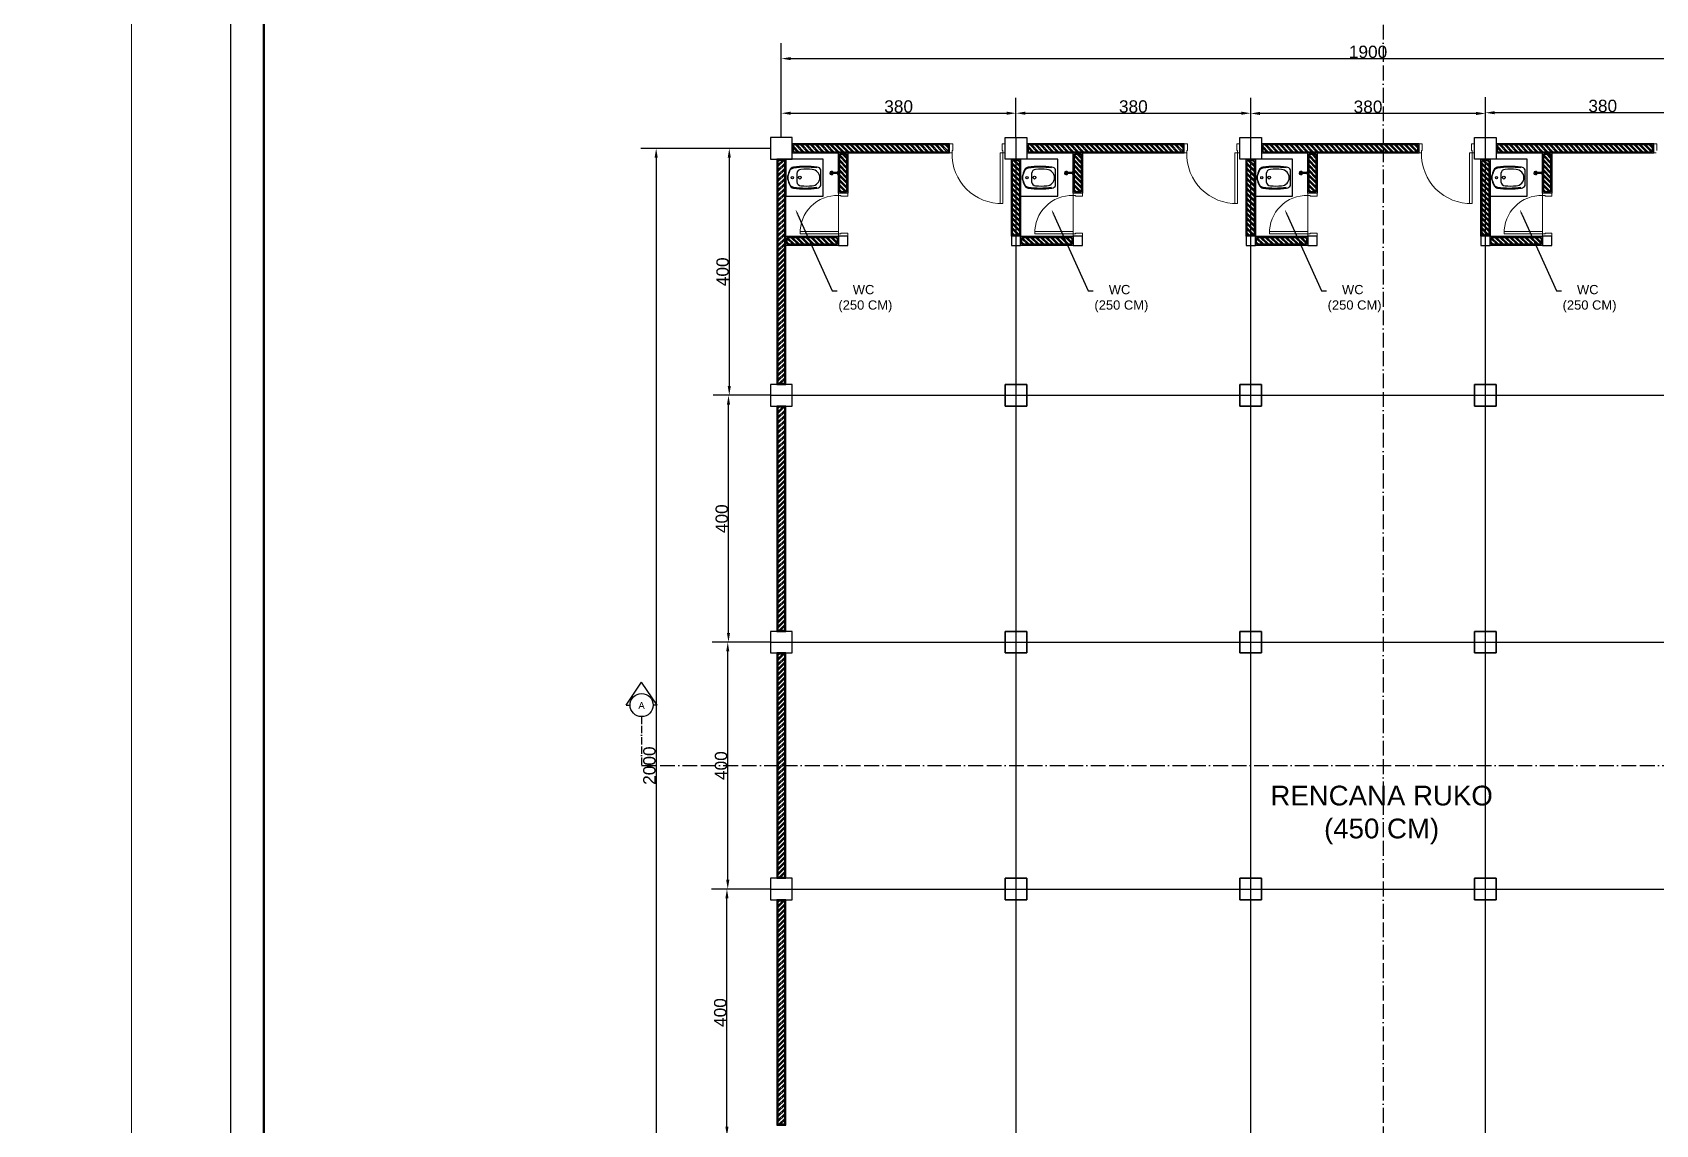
# Model space of a CAD drawing. Header units: centimetres. Extents: x -377343 to 693706, y 194584 to 813780.
# Drawn here: x 150660 to 153288, y 498656 to 500426 of the extents above; entities that cross this region are included whole.
import ezdxf
from ezdxf import colors
from ezdxf.entities.mleader import LeaderData, LeaderLine
from ezdxf.math import Vec2, Vec3

# ---------------------------------------------------------------- set-up
doc = ezdxf.new("R2010")
doc.units = ezdxf.units.CM
doc.header["$PDMODE"] = 3
doc.linetypes.add('ACAD_ISO11W100', pattern=[33, 12, -3, 12, -3, 0, -3])
doc.layers.add('DINDING', color=231, linetype='Continuous', plot=False)
for name, color, linetype, lineweight in [('DMENSI', 7, 'Continuous', 20), ('Kertas', 252, 'Continuous', 20), ('KUZEN', 130, 'Continuous', 9), ('Legenda', 252, 'Continuous', 20)]:
    doc.layers.add(name, color=color, linetype=linetype, lineweight=lineweight)
for name, color, linetype in [('KOLOM', 11, 'Continuous'), ('Layer1', 7, 'Continuous'), ('pintu', 235, 'Continuous'), ('PIPA', 11, 'Continuous')]:
    doc.layers.add(name, color=color, linetype=linetype)
doc.styles.get("Standard").update_dxf_attribs({"font": 'arial.ttf'})
doc.dimstyles.new('ISO-25', dxfattribs={"dimtxt": 2.5, "dimasz": 2.5, "dimexe": 1.25, "dimexo": 0.625, "dimtad": 1, "dimtxsty": 'Standard', "dimcen": 2.5, "dimadec": 0, "dimazin": 0, "dimtfac": 1, "dimtmove": 0, "dimatfit": 3, "dimfxl": 1, "dimarcsym": 0})
pattern_1 = [(315, (40.1445, -57.8124), (4.041115254, 4.041115254), []), (315, (40.1445, -60.5064), (4.041115254, 4.041115254), [])]
pattern_2 = [(315, (420.1445, -57.8124), (4.041115254, 4.041115254), []), (315, (420.1445, -60.5064), (4.041115254, 4.041115254), [])]
pattern_3 = [(315, (800.1445, -57.8124), (4.041115254, 4.041115254), []), (315, (800.1445, -60.5064), (4.041115254, 4.041115254), [])]

# ---------------------------------------------------------------- blocks, each defined once
blk = doc.blocks.new('*D1')
at = {"layer": 'Defpoints', "color": 0, "transparency": 16777216}
for p in [(152252.4, 500294.7), (151872.4, 500255.3), (152252.4, 500255.3)]:
    blk.add_point(p, dxfattribs=at)
at = {"layer": 'Layer1', "color": 0, "lineweight": -2, "transparency": 16777216}
for p, q in [((151872.4, 500256), (151872.4, 500319.7)), ((152252.4, 500256), (152252.4, 500319.7)), ((151887.4, 500294.7), (152237.4, 500294.7))]:
    blk.add_line(p, q, dxfattribs=at)
at = {"layer": 'Layer1', "color": 0, "transparency": 16777216}
for points in [[(151887.4, 500297.2), (151887.4, 500292.2), (151872.4, 500294.7)], [(152237.4, 500297.2), (152237.4, 500292.2), (152252.4, 500294.7)]]:
    blk.add_solid(points, dxfattribs=at)
at = {"layer": 'Layer1', "color": 0, "transparency": 16777216, "insert": (152062.4, 500305.5), "char_height": 20, "attachment_point": 5}
blk.add_mtext('380', dxfattribs=at)
blk = doc.blocks.new('*D2')
at = {"layer": 'Defpoints', "color": 0, "transparency": 16777216}
for p in [(152632.4, 500294.7), (152252.4, 500255.3), (152632.4, 500255.3)]:
    blk.add_point(p, dxfattribs=at)
at = {"layer": 'Layer1', "color": 0, "lineweight": -2, "transparency": 16777216}
for p, q in [((152252.4, 500256), (152252.4, 500319.7)), ((152632.4, 500256), (152632.4, 500319.7)), ((152267.4, 500294.7), (152617.4, 500294.7))]:
    blk.add_line(p, q, dxfattribs=at)
at = {"layer": 'Layer1', "color": 0, "transparency": 16777216}
for points in [[(152267.4, 500297.2), (152267.4, 500292.2), (152252.4, 500294.7)], [(152617.4, 500297.2), (152617.4, 500292.2), (152632.4, 500294.7)]]:
    blk.add_solid(points, dxfattribs=at)
at = {"layer": 'Layer1', "color": 0, "transparency": 16777216, "insert": (152442.4, 500305.5), "char_height": 20, "attachment_point": 5}
blk.add_mtext('380', dxfattribs=at)
blk = doc.blocks.new('*D3')
at = {"layer": 'Defpoints', "color": 0, "transparency": 16777216}
for p in [(152632.4, 500294.3), (152632.4, 500255.3), (153012.4, 500255.3)]:
    blk.add_point(p, dxfattribs=at)
at = {"layer": 'Layer1', "color": 0, "lineweight": -2, "transparency": 16777216}
for p, q in [((152632.4, 500256), (152632.4, 500319.3)), ((153012.4, 500256), (153012.4, 500319.3)), ((152997.4, 500294.3), (152647.4, 500294.3))]:
    blk.add_line(p, q, dxfattribs=at)
at = {"layer": 'Layer1', "color": 0, "transparency": 16777216}
for points in [[(152647.4, 500296.8), (152647.4, 500291.8), (152632.4, 500294.3)], [(152997.4, 500296.8), (152997.4, 500291.8), (153012.4, 500294.3)]]:
    blk.add_solid(points, dxfattribs=at)
at = {"layer": 'Layer1', "color": 0, "transparency": 16777216, "insert": (152822.4, 500305.1), "char_height": 20, "attachment_point": 5}
blk.add_mtext('380', dxfattribs=at)
blk = doc.blocks.new('*D4')
at = {"layer": 'Defpoints', "color": 0, "transparency": 16777216}
for p in [(153012.4, 500295.5), (153012.4, 500255.3), (153392.4, 500255.3)]:
    blk.add_point(p, dxfattribs=at)
at = {"layer": 'Layer1', "color": 0, "lineweight": -2, "transparency": 16777216}
for p, q in [((153012.4, 500256), (153012.4, 500320.5)), ((153392.4, 500256), (153392.4, 500320.5)), ((153377.4, 500295.5), (153027.4, 500295.5))]:
    blk.add_line(p, q, dxfattribs=at)
at = {"layer": 'Layer1', "color": 0, "transparency": 16777216}
for points in [[(153027.4, 500298), (153027.4, 500293), (153012.4, 500295.5)], [(153377.4, 500298), (153377.4, 500293), (153392.4, 500295.5)]]:
    blk.add_solid(points, dxfattribs=at)
at = {"layer": 'Layer1', "color": 0, "transparency": 16777216, "insert": (153202.4, 500306.4), "char_height": 20, "attachment_point": 5}
blk.add_mtext('380', dxfattribs=at)
blk = doc.blocks.new('*D6')
at = {"layer": 'Defpoints', "color": 0, "transparency": 16777216}
for p in [(153772.4, 500383.2), (151872.4, 500255.3), (153772.4, 500255.3)]:
    blk.add_point(p, dxfattribs=at)
at = {"layer": 'Layer1', "color": 0, "lineweight": -2, "transparency": 16777216}
for p, q in [((151872.4, 500256), (151872.4, 500408.2)), ((153772.4, 500256), (153772.4, 500408.2)), ((151887.4, 500383.2), (153757.4, 500383.2))]:
    blk.add_line(p, q, dxfattribs=at)
at = {"layer": 'Layer1', "color": 0, "transparency": 16777216}
for points in [[(151887.4, 500385.7), (151887.4, 500380.7), (151872.4, 500383.2)], [(153757.4, 500385.7), (153757.4, 500380.7), (153772.4, 500383.2)]]:
    blk.add_solid(points, dxfattribs=at)
at = {"layer": 'Layer1', "color": 0, "transparency": 16777216, "insert": (152822.4, 500394), "char_height": 20, "attachment_point": 5}
blk.add_mtext('1900', dxfattribs=at)
blk = doc.blocks.new('*D7')
at = {"layer": 'Defpoints', "color": 0, "transparency": 16777216}
for p in [(151854.9, 500237.8), (151788.2, 499837.8), (151854.9, 499837.8)]:
    blk.add_point(p, dxfattribs=at)
at = {"layer": 'Layer1', "color": 0, "lineweight": -2, "transparency": 16777216}
for p, q in [((151854.3, 500237.8), (151763.2, 500237.8)), ((151788.2, 500222.8), (151788.2, 499852.8)), ((151854.3, 499837.8), (151763.2, 499837.8))]:
    blk.add_line(p, q, dxfattribs=at)
at = {"layer": 'Layer1', "color": 0, "transparency": 16777216}
for points in [[(151785.7, 500222.8), (151790.7, 500222.8), (151788.2, 500237.8)], [(151785.7, 499852.8), (151790.7, 499852.8), (151788.2, 499837.8)]]:
    blk.add_solid(points, dxfattribs=at)
at = {"layer": 'Layer1', "color": 0, "transparency": 16777216, "insert": (151777.4, 500037.8), "char_height": 20, "attachment_point": 5, "rotation": 90}
blk.add_mtext('400', dxfattribs=at)
blk = doc.blocks.new('*D8')
at = {"layer": 'Defpoints', "color": 0, "transparency": 16777216}
for p in [(151786.9, 499837.8), (151854.9, 499837.8), (151854.9, 499437.8)]:
    blk.add_point(p, dxfattribs=at)
at = {"layer": 'Layer1', "color": 0, "lineweight": -2, "transparency": 16777216}
for p, q in [((151854.3, 499837.8), (151761.9, 499837.8)), ((151786.9, 499452.8), (151786.9, 499822.8)), ((151854.3, 499437.8), (151761.9, 499437.8))]:
    blk.add_line(p, q, dxfattribs=at)
at = {"layer": 'Layer1', "color": 0, "transparency": 16777216}
for points in [[(151784.4, 499822.8), (151789.4, 499822.8), (151786.9, 499837.8)], [(151784.4, 499452.8), (151789.4, 499452.8), (151786.9, 499437.8)]]:
    blk.add_solid(points, dxfattribs=at)
at = {"layer": 'Layer1', "color": 0, "transparency": 16777216, "insert": (151776.1, 499637.8), "char_height": 20, "attachment_point": 5, "rotation": 90}
blk.add_mtext('400', dxfattribs=at)
blk = doc.blocks.new('*D9')
at = {"layer": 'Defpoints', "color": 0, "transparency": 16777216}
for p in [(151785.7, 499437.8), (151854.3, 499437.8), (151854.9, 499037.8)]:
    blk.add_point(p, dxfattribs=at)
at = {"layer": 'Layer1', "color": 0, "lineweight": -2, "transparency": 16777216}
for p, q in [((151853.7, 499437.8), (151760.7, 499437.8)), ((151785.7, 499052.8), (151785.7, 499422.8)), ((151854.3, 499037.8), (151760.7, 499037.8))]:
    blk.add_line(p, q, dxfattribs=at)
at = {"layer": 'Layer1', "color": 0, "transparency": 16777216}
for points in [[(151783.2, 499422.8), (151788.2, 499422.8), (151785.7, 499437.8)], [(151783.2, 499052.8), (151788.2, 499052.8), (151785.7, 499037.8)]]:
    blk.add_solid(points, dxfattribs=at)
at = {"layer": 'Layer1', "color": 0, "transparency": 16777216, "insert": (151774.9, 499237.8), "char_height": 20, "attachment_point": 5, "rotation": 90}
blk.add_mtext('400', dxfattribs=at)
blk = doc.blocks.new('*D10')
at = {"layer": 'Defpoints', "color": 0, "transparency": 16777216}
for p in [(151784.4, 499037.8), (151854.3, 499037.8), (151854.9, 498637.8)]:
    blk.add_point(p, dxfattribs=at)
at = {"layer": 'Layer1', "color": 0, "lineweight": -2, "transparency": 16777216}
for p, q in [((151853.7, 499037.8), (151759.4, 499037.8)), ((151784.4, 498652.8), (151784.4, 499022.8)), ((151854.3, 498637.8), (151759.4, 498637.8))]:
    blk.add_line(p, q, dxfattribs=at)
at = {"layer": 'Layer1', "color": 0, "transparency": 16777216}
for points in [[(151781.9, 499022.8), (151786.9, 499022.8), (151784.4, 499037.8)], [(151781.9, 498652.8), (151786.9, 498652.8), (151784.4, 498637.8)]]:
    blk.add_solid(points, dxfattribs=at)
at = {"layer": 'Layer1', "color": 0, "transparency": 16777216, "insert": (151773.6, 498837.8), "char_height": 20, "attachment_point": 5, "rotation": 90}
blk.add_mtext('400', dxfattribs=at)
blk = doc.blocks.new('*D12')
at = {"layer": 'Defpoints', "color": 0, "transparency": 16777216}
for p in [(151854.9, 500237.8), (151669.8, 498237.8), (151854.3, 498237.8)]:
    blk.add_point(p, dxfattribs=at)
at = {"layer": 'Layer1', "color": 0, "lineweight": -2, "transparency": 16777216}
for p, q in [((151854.3, 500237.8), (151644.8, 500237.8)), ((151669.8, 500222.8), (151669.8, 498252.8)), ((151853.7, 498237.8), (151644.8, 498237.8))]:
    blk.add_line(p, q, dxfattribs=at)
at = {"layer": 'Layer1', "color": 0, "transparency": 16777216}
for points in [[(151667.3, 500222.8), (151672.3, 500222.8), (151669.8, 500237.8)], [(151667.3, 498252.8), (151672.3, 498252.8), (151669.8, 498237.8)]]:
    blk.add_solid(points, dxfattribs=at)
at = {"layer": 'Layer1', "color": 0, "transparency": 16777216, "insert": (151658.9, 499237.8), "char_height": 20, "attachment_point": 5, "rotation": 90}
blk.add_mtext('2000', dxfattribs=at)

msp = doc.modelspace()

# ---------------------------------------------------------------- hatches: boundary and pattern name
at = {"layer": 'Layer1', "true_color": 0x939598}
h = msp.add_hatch(dxfattribs=at)
h.set_pattern_fill('ANSI32', color=252, scale=0.6, angle=-90)
h.set_pattern_definition([(315, (-341937.704, 652637.051), (4.041115254, 4.041115254), []), (315, (-341937.704, 652634.357), (4.041115254, 4.041115254), [])])
h.paths.add_polyline_path([(152142.944, 500232.348), (152142.944, 500243.348), (151891.944, 500243.348), (151891.944, 500232.348)])
h = msp.add_hatch(dxfattribs=at)
h.set_pattern_fill('ANSI32', color=252, scale=0.6, angle=-90)
h.set_pattern_definition([(315, (-341557.704, 652637.051), (4.041115254, 4.041115254), []), (315, (-341557.704, 652634.357), (4.041115254, 4.041115254), [])])
h.paths.add_polyline_path([(152522.944, 500232.348), (152522.944, 500243.348), (152271.944, 500243.348), (152271.944, 500232.348)])
h = msp.add_hatch(dxfattribs=at)
h.set_pattern_fill('ANSI32', color=252, scale=0.6, angle=-90)
h.set_pattern_definition([(315, (-341177.704, 652637.051), (4.041115254, 4.041115254), []), (315, (-341177.704, 652634.357), (4.041115254, 4.041115254), [])])
h.paths.add_polyline_path([(152902.944, 500232.348), (152902.944, 500243.348), (152651.944, 500243.348), (152651.944, 500232.348)])
h = msp.add_hatch(dxfattribs=at)
h.set_pattern_fill('ANSI32', color=252, scale=0.6, angle=-90)
h.set_pattern_definition([(315, (-340797.704, 652637.051), (4.041115254, 4.041115254), []), (315, (-340797.704, 652634.357), (4.041115254, 4.041115254), [])])
h.paths.add_polyline_path([(153282.944, 500232.348), (153282.944, 500243.348), (153031.944, 500243.348), (153031.944, 500232.348)])
h = msp.add_hatch(dxfattribs=at)
h.set_pattern_fill('ANSI32', color=252, scale=0.6)
h.set_pattern_definition([(45, (-526.7584, 6027.7003), (-4.041115254, 4.041115254), []), (45, (-524.0643, 6027.7003), (-4.041115254, 4.041115254), [])])
h.paths.add_polyline_path([(151877.944, 500218.348), (151866.944, 500218.348), (151866.944, 499857.348), (151877.944, 499857.348)])
h = msp.add_hatch(dxfattribs=at)
h.set_pattern_fill('ANSI32', color=252, scale=0.6, angle=-90)
h.set_pattern_definition(pattern_1)
h.paths.add_polyline_path([(151977.944, 500228.348), (151966.944, 500228.348), (151966.944, 500167.348), (151977.944, 500167.348)])
h.paths.add_polyline_path([(151962.944, 500093.348), (151881.944, 500093.348), (151881.944, 500082.348), (151962.944, 500082.348)])
h = msp.add_hatch(dxfattribs=at)
h.set_pattern_fill('ANSI32', color=252, scale=0.6, angle=-90)
h.set_pattern_definition(pattern_1)
h.paths.add_polyline_path([(152257.944, 500218.348), (152252.444, 500218.348), (152252.444, 500097.348), (152257.944, 500097.348)])
h.paths.add_polyline_path([(152252.444, 500218.348), (152246.944, 500218.348), (152246.944, 500097.348), (152252.444, 500097.348)])
h = msp.add_hatch(dxfattribs=at)
h.set_pattern_fill('ANSI32', color=252, scale=0.6, angle=-90)
h.set_pattern_definition(pattern_2)
h.paths.add_polyline_path([(152357.944, 500228.348), (152346.944, 500228.348), (152346.944, 500167.348), (152357.944, 500167.348)])
h.paths.add_polyline_path([(152342.944, 500093.348), (152261.944, 500093.348), (152261.944, 500082.348), (152342.944, 500082.348)])
h = msp.add_hatch(dxfattribs=at)
h.set_pattern_fill('ANSI32', color=252, scale=0.6, angle=-90)
h.set_pattern_definition(pattern_2)
h.paths.add_polyline_path([(152637.944, 500218.348), (152632.444, 500218.348), (152632.444, 500097.348), (152637.944, 500097.348)])
h.paths.add_polyline_path([(152632.444, 500218.348), (152626.944, 500218.348), (152626.944, 500097.348), (152632.444, 500097.348)])
h = msp.add_hatch(dxfattribs=at)
h.set_pattern_fill('ANSI32', color=252, scale=0.6, angle=-90)
h.set_pattern_definition(pattern_3)
h.paths.add_polyline_path([(152737.944, 500228.348), (152726.944, 500228.348), (152726.944, 500167.348), (152737.944, 500167.348)])
h.paths.add_polyline_path([(152722.944, 500093.348), (152641.944, 500093.348), (152641.944, 500082.348), (152722.944, 500082.348)])
h = msp.add_hatch(dxfattribs=at)
h.set_pattern_fill('ANSI32', color=252, scale=0.6, angle=-90)
h.set_pattern_definition(pattern_3)
h.paths.add_polyline_path([(153017.944, 500218.348), (153012.444, 500218.348), (153012.444, 500097.348), (153017.944, 500097.348)])
h.paths.add_polyline_path([(153012.444, 500218.348), (153006.944, 500218.348), (153006.944, 500097.348), (153012.444, 500097.348)])
h = msp.add_hatch(dxfattribs=at)
h.set_pattern_fill('ANSI32', color=252, scale=0.6, angle=-90)
h.set_pattern_definition([(315, (1180.1445, -57.8124), (4.041115254, 4.041115254), []), (315, (1180.1445, -60.5064), (4.041115254, 4.041115254), [])])
h.paths.add_polyline_path([(153117.944, 500228.348), (153106.944, 500228.348), (153106.944, 500167.348), (153117.944, 500167.348)])
h.paths.add_polyline_path([(153102.944, 500093.348), (153021.944, 500093.348), (153021.944, 500082.348), (153102.944, 500082.348)])
h = msp.add_hatch(dxfattribs=at)
h.set_pattern_fill('ANSI32', color=252, scale=0.6)
h.set_pattern_definition([(45, (-526.7584, 5627.7003), (-4.041115254, 4.041115254), []), (45, (-524.0643, 5627.7003), (-4.041115254, 4.041115254), [])])
h.paths.add_polyline_path([(151877.944, 499818.348), (151866.944, 499818.348), (151866.944, 499457.348), (151877.944, 499457.348)])
h = msp.add_hatch(dxfattribs=at)
h.set_pattern_fill('ANSI32', color=252, scale=0.6)
h.set_pattern_definition([(45, (-526.7584, 5227.7003), (-4.041115254, 4.041115254), []), (45, (-524.0643, 5227.7003), (-4.041115254, 4.041115254), [])])
h.paths.add_polyline_path([(151877.944, 499418.348), (151866.944, 499418.348), (151866.944, 499057.348), (151877.944, 499057.348)])
h = msp.add_hatch(dxfattribs=at)
h.set_pattern_fill('ANSI32', color=252, scale=0.6)
h.set_pattern_definition([(45, (-526.7584, 4827.7003), (-4.041115254, 4.041115254), []), (45, (-524.0643, 4827.7003), (-4.041115254, 4.041115254), [])])
h.paths.add_polyline_path([(151877.944, 499018.348), (151866.944, 499018.348), (151866.944, 498657.348), (151877.944, 498657.348)])

# ---------------------------------------------------------------- linework, layer by layer
for p, q in [((151936.637, 500177.692), (151936.637, 500203.005)), ((152316.637, 500177.692), (152316.637, 500203.005)), ((152696.637, 500177.692), (152696.637, 500203.005)), ((153076.637, 500177.692), (153076.637, 500203.005)), ((151953.614, 500198.505), (151953.614, 500197.192)), ((151963.628, 500198.505), (151953.614, 500198.505)), ((151963.628, 500197.192), (151953.614, 500197.192)), ((151963.628, 500200.481), (151963.628, 500195.216)), ((151963.628, 500200.481), (151964.973, 500200.481)), ((151963.628, 500195.216), (151964.915, 500195.216)), ((152333.614, 500198.505), (152333.614, 500197.192)), ((152343.628, 500198.505), (152333.614, 500198.505)), ((152343.628, 500197.192), (152333.614, 500197.192)), ((152343.628, 500200.481), (152343.628, 500195.216)), ((152343.628, 500200.481), (152344.973, 500200.481)), ((152343.628, 500195.216), (152344.915, 500195.216)), ((152713.614, 500198.505), (152713.614, 500197.192)), ((152723.628, 500198.505), (152713.614, 500198.505)), ((152723.628, 500197.192), (152713.614, 500197.192)), ((152723.628, 500200.481), (152723.628, 500195.216)), ((152723.628, 500200.481), (152724.973, 500200.481)), ((152723.628, 500195.216), (152724.915, 500195.216)), ((153093.614, 500198.505), (153093.614, 500197.192)), ((153103.628, 500198.505), (153093.614, 500198.505)), ((153103.628, 500197.192), (153093.614, 500197.192)), ((153103.628, 500200.481), (153103.628, 500195.216)), ((153103.628, 500200.481), (153104.973, 500200.481)), ((153103.628, 500195.216), (153104.915, 500195.216))]:
    msp.add_line(p, q)
for points in [[(151939.944, 500160.348), (151939.944, 500220.348), (151879.944, 500220.348), (151879.944, 500160.348)], [(152319.944, 500160.348), (152319.944, 500220.348), (152259.944, 500220.348), (152259.944, 500160.348)], [(152699.944, 500160.348), (152699.944, 500220.348), (152639.944, 500220.348), (152639.944, 500160.348)], [(153079.944, 500160.348), (153079.944, 500220.348), (153019.944, 500220.348), (153019.944, 500160.348)]]:
    msp.add_lwpolyline(points, close=True)
for points in [[(151936.637, 500203.005, 0.24853964), (151930.614, 500207.459), (151930.213, 500207.509, 0.06363598), (151892.186, 500207.352, 0.2535483), (151886.125, 500202.728, 0.04575275), (151882.565, 500192.365, 0.05994477), (151882.322, 500190.348, 0.05994477), (151882.565, 500188.332, 0.04575275), (151886.125, 500177.969, 0.2535483), (151892.186, 500173.345, 0.06363598), (151930.213, 500173.188), (151930.614, 500173.238, 0.24853964), (151936.637, 500177.692)], [(151892.371, 500205.863, 0.27125498), (151885.918, 500200.991, 0.03872675), (151883.05, 500192.246, 0.05994477), (151882.822, 500190.348, 0.05994477), (151883.05, 500188.451, 0.03872675), (151885.918, 500179.706, 0.27125498), (151892.371, 500174.834, 0.00181555), (151892.417, 500174.827)], [(152316.637, 500203.005, 0.24853964), (152310.614, 500207.459), (152310.213, 500207.509, 0.06363598), (152272.186, 500207.352, 0.2535483), (152266.125, 500202.728, 0.04575275), (152262.565, 500192.365, 0.05994477), (152262.322, 500190.348, 0.05994477), (152262.565, 500188.332, 0.04575275), (152266.125, 500177.969, 0.2535483), (152272.186, 500173.345, 0.06363598), (152310.213, 500173.188), (152310.614, 500173.238, 0.24853964), (152316.637, 500177.692)], [(152272.371, 500205.863, 0.27125498), (152265.918, 500200.991, 0.03872675), (152263.05, 500192.246, 0.05994477), (152262.822, 500190.348, 0.05994477), (152263.05, 500188.451, 0.03872675), (152265.918, 500179.706, 0.27125498), (152272.371, 500174.834, 0.00181555), (152272.417, 500174.827)], [(152696.637, 500203.005, 0.24853964), (152690.614, 500207.459), (152690.213, 500207.509, 0.06363598), (152652.186, 500207.352, 0.2535483), (152646.125, 500202.728, 0.04575275), (152642.565, 500192.365, 0.05994477), (152642.322, 500190.348, 0.05994477), (152642.565, 500188.332, 0.04575275), (152646.125, 500177.969, 0.2535483), (152652.186, 500173.345, 0.06363598), (152690.213, 500173.188), (152690.614, 500173.238, 0.24853964), (152696.637, 500177.692)], [(152652.371, 500205.863, 0.27125498), (152645.918, 500200.991, 0.03872675), (152643.05, 500192.246, 0.05994477), (152642.822, 500190.348, 0.05994477), (152643.05, 500188.451, 0.03872675), (152645.918, 500179.706, 0.27125498), (152652.371, 500174.834, 0.00181555), (152652.417, 500174.827)], [(153076.637, 500203.005, 0.24853964), (153070.614, 500207.459), (153070.213, 500207.509, 0.06363598), (153032.186, 500207.352, 0.2535483), (153026.125, 500202.728, 0.04575275), (153022.565, 500192.365, 0.05994477), (153022.322, 500190.348, 0.05994477), (153022.565, 500188.332, 0.04575275), (153026.125, 500177.969, 0.2535483), (153032.186, 500173.345, 0.06363598), (153070.213, 500173.188), (153070.614, 500173.238, 0.24853964), (153076.637, 500177.692)], [(153032.371, 500205.863, 0.27125498), (153025.918, 500200.991, 0.03872675), (153023.05, 500192.246, 0.05994477), (153022.822, 500190.348, 0.05994477), (153023.05, 500188.451, 0.03872675), (153025.918, 500179.706, 0.27125498), (153032.371, 500174.834, 0.00181555), (153032.417, 500174.827)]]:
    msp.add_lwpolyline(points, format="xyb")
for points in [[(151904.219, 500177.061, 0.03021877), (151922.334, 500177.073, 0.39642896), (151934.822, 500190.348, 0.39642896), (151922.334, 500203.624, 0.03021877), (151904.219, 500203.636, 0.37155213), (151897.664, 500197.264, 0.02474456), (151897.322, 500190.348, 0.02474456), (151897.664, 500183.433, 0.37155213)], [(152284.219, 500177.061, 0.03021877), (152302.334, 500177.073, 0.39642896), (152314.822, 500190.348, 0.39642896), (152302.334, 500203.624, 0.03021877), (152284.219, 500203.636, 0.37155213), (152277.664, 500197.264, 0.02474456), (152277.322, 500190.348, 0.02474456), (152277.664, 500183.433, 0.37155213)], [(152664.219, 500177.061, 0.03021877), (152682.334, 500177.073, 0.39642896), (152694.822, 500190.348, 0.39642896), (152682.334, 500203.624, 0.03021877), (152664.219, 500203.636, 0.37155213), (152657.664, 500197.264, 0.02474456), (152657.322, 500190.348, 0.02474456), (152657.664, 500183.433, 0.37155213)], [(153044.219, 500177.061, 0.03021877), (153062.334, 500177.073, 0.39642896), (153074.822, 500190.348, 0.39642896), (153062.334, 500203.624, 0.03021877), (153044.219, 500203.636, 0.37155213), (153037.664, 500197.264, 0.02474456), (153037.322, 500190.348, 0.02474456), (153037.664, 500183.433, 0.37155213)]]:
    msp.add_lwpolyline(points, format="xyb", close=True)
for centre, radius in [((151890.322, 500190.348), 1.75), ((151902.322, 500190.348), 2.3), ((152270.322, 500190.348), 1.75), ((152282.322, 500190.348), 2.3), ((152650.322, 500190.348), 1.75), ((152662.322, 500190.348), 2.3), ((153030.322, 500190.348), 1.75), ((153042.322, 500190.348), 2.3)]:
    msp.add_circle(centre, radius)
for centre, radius, start, end in [((151911.813, 500058.642), 148.5, 82.95408, 97.518735), ((152291.813, 500058.642), 148.5, 82.95408, 97.518735), ((152671.813, 500058.642), 148.5, 82.95408, 97.518735), ((153051.813, 500058.642), 148.5, 82.95408, 97.518735), ((151953.614, 500197.848), 2.633, 14.438764, 345.561236), ((151953.614, 500197.848), 1.805, 21.3281, 338.6719), ((152333.614, 500197.848), 2.633, 14.438764, 345.561236), ((152333.614, 500197.848), 1.805, 21.3281, 338.6719), ((152713.614, 500197.848), 2.633, 14.438764, 345.561236), ((152713.614, 500197.848), 1.805, 21.3281, 338.6719), ((153093.614, 500197.848), 2.633, 14.438764, 345.561236), ((153093.614, 500197.848), 1.805, 21.3281, 338.6719), ((151911.813, 500322.055), 148.5, 262.481265, 277.04592), ((152291.813, 500322.055), 148.5, 262.481265, 277.04592), ((152671.813, 500322.055), 148.5, 262.481265, 277.04592), ((153051.813, 500322.055), 148.5, 262.481265, 277.04592)]:
    msp.add_arc(centre, radius, start, end)
at = {"layer": 'DINDING'}
for points in [[(151889.944, 500245.348), (151889.944, 500230.348), (152144.944, 500230.348), (152144.944, 500245.348)], [(151891.944, 500243.348), (151891.944, 500232.348), (152142.944, 500232.348), (152142.944, 500243.348)], [(151979.944, 500165.348), (151964.944, 500165.348), (151964.944, 500230.348), (151979.944, 500230.348)], [(152269.944, 500245.348), (152269.944, 500230.348), (152524.944, 500230.348), (152524.944, 500245.348)], [(152271.944, 500243.348), (152271.944, 500232.348), (152522.944, 500232.348), (152522.944, 500243.348)], [(152359.944, 500165.348), (152344.944, 500165.348), (152344.944, 500230.348), (152359.944, 500230.348)], [(152649.944, 500245.348), (152649.944, 500230.348), (152904.944, 500230.348), (152904.944, 500245.348)], [(152651.944, 500243.348), (152651.944, 500232.348), (152903.201, 500232.348), (152903.201, 500243.348)], [(152739.944, 500165.348), (152724.944, 500165.348), (152724.944, 500230.348), (152739.944, 500230.348)], [(153029.944, 500245.348), (153029.944, 500230.348), (153284.944, 500230.348), (153284.944, 500245.348)], [(153031.944, 500243.348), (153031.944, 500232.348), (153282.944, 500232.348), (153282.944, 500243.348)], [(153119.944, 500165.348), (153104.944, 500165.348), (153104.944, 500230.348), (153119.944, 500230.348)], [(151864.944, 499855.348), (151879.944, 499855.348), (151879.944, 500220.348), (151864.944, 500220.348)], [(151866.944, 499857.348), (151877.944, 499857.348), (151877.944, 500218.348), (151866.944, 500218.348)], [(151977.944, 500167.348), (151966.944, 500167.348), (151966.944, 500228.348), (151977.944, 500228.348)], [(152259.944, 500095.348), (152244.944, 500095.348), (152244.944, 500220.348), (152259.944, 500220.348)], [(152257.944, 500097.348), (152246.944, 500097.348), (152246.944, 500218.348), (152257.944, 500218.348)], [(152357.944, 500167.348), (152346.944, 500167.348), (152346.944, 500228.348), (152357.944, 500228.348)], [(152639.944, 500095.348), (152624.944, 500095.348), (152624.944, 500220.348), (152639.944, 500220.348)], [(152637.944, 500097.348), (152626.944, 500097.348), (152626.944, 500218.348), (152637.944, 500218.348)], [(152737.944, 500167.348), (152726.944, 500167.348), (152726.944, 500228.348), (152737.944, 500228.348)], [(153019.944, 500095.348), (153004.944, 500095.348), (153004.944, 500220.348), (153019.944, 500220.348)], [(153017.944, 500097.348), (153006.944, 500097.348), (153006.944, 500218.348), (153017.944, 500218.348)], [(153117.944, 500167.348), (153106.944, 500167.348), (153106.944, 500228.348), (153117.944, 500228.348)], [(151964.944, 500080.348), (151879.944, 500080.348), (151879.944, 500095.348), (151964.944, 500095.348)], [(151962.944, 500082.348), (151881.944, 500082.348), (151881.944, 500093.348), (151962.944, 500093.348)], [(152344.944, 500080.348), (152259.944, 500080.348), (152259.944, 500095.348), (152344.944, 500095.348)], [(152342.944, 500082.348), (152261.944, 500082.348), (152261.944, 500093.348), (152342.944, 500093.348)], [(152724.944, 500080.348), (152639.944, 500080.348), (152639.944, 500095.348), (152724.944, 500095.348)], [(152722.944, 500082.348), (152641.944, 500082.348), (152641.944, 500093.348), (152722.944, 500093.348)], [(153104.944, 500080.348), (153019.944, 500080.348), (153019.944, 500095.348), (153104.944, 500095.348)], [(153102.944, 500082.348), (153021.944, 500082.348), (153021.944, 500093.348), (153102.944, 500093.348)], [(151864.944, 499455.348), (151879.944, 499455.348), (151879.944, 499820.348), (151864.944, 499820.348)], [(151866.944, 499457.348), (151877.944, 499457.348), (151877.944, 499818.348), (151866.944, 499818.348)], [(151864.944, 499055.348), (151879.944, 499055.348), (151879.944, 499420.348), (151864.944, 499420.348)], [(151866.944, 499057.348), (151877.944, 499057.348), (151877.944, 499418.348), (151866.944, 499418.348)], [(151864.944, 498655.348), (151879.944, 498655.348), (151879.944, 499020.348), (151864.944, 499020.348)], [(151866.944, 498657.348), (151877.944, 498657.348), (151877.944, 499018.348), (151866.944, 499018.348)]]:
    msp.add_lwpolyline(points, close=True, dxfattribs=at)
at = {"layer": 'DMENSI', "color": 0, "ltscale": 60}
for p, q in [((151964.973, 500200.481), (151964.915, 500195.216)), ((152344.973, 500200.481), (152344.915, 500195.216)), ((152724.973, 500200.481), (152724.915, 500195.216)), ((153104.973, 500200.481), (153104.915, 500195.216))]:
    msp.add_line(p, q, dxfattribs=at)
at = {"layer": 'Kertas'}
for points in [[(150820.464, 500796.755), (155261.218, 500796.755), (155261.218, 497618.673), (150820.464, 497618.673)], [(137498.201, 500760.543), (150820.464, 500760.543), (150820.464, 491226.298), (137498.201, 491226.298)]]:
    msp.add_lwpolyline(points, close=True, dxfattribs=at)
at = {"layer": 'KOLOM'}
for points in [[(151854.944, 500220.348), (151889.944, 500220.348), (151889.944, 500255.348), (151854.944, 500255.348)], [(152234.944, 500255.348), (152269.944, 500255.348), (152269.944, 500220.348), (152234.944, 500220.348)], [(152614.944, 500255.348), (152649.944, 500255.348), (152649.944, 500220.348), (152614.944, 500220.348)], [(152994.944, 500255.348), (153029.944, 500255.348), (153029.944, 500220.348), (152994.944, 500220.348)], [(151854.944, 499820.348), (151889.944, 499820.348), (151889.944, 499855.348), (151854.944, 499855.348)], [(152269.944, 499820.348), (152234.944, 499820.348), (152234.944, 499855.348), (152269.944, 499855.348)], [(152234.944, 499820.348), (152269.944, 499820.348), (152269.944, 499855.348), (152234.944, 499855.348)], [(152649.944, 499820.348), (152614.944, 499820.348), (152614.944, 499855.348), (152649.944, 499855.348)], [(152614.944, 499820.348), (152649.944, 499820.348), (152649.944, 499855.348), (152614.944, 499855.348)], [(153029.944, 499820.348), (152994.944, 499820.348), (152994.944, 499855.348), (153029.944, 499855.348)], [(152994.944, 499820.348), (153029.944, 499820.348), (153029.944, 499855.348), (152994.944, 499855.348)], [(151854.944, 499420.348), (151889.944, 499420.348), (151889.944, 499455.348), (151854.944, 499455.348)], [(152269.944, 499420.348), (152234.944, 499420.348), (152234.944, 499455.348), (152269.944, 499455.348)], [(152234.944, 499420.348), (152269.944, 499420.348), (152269.944, 499455.348), (152234.944, 499455.348)], [(152649.944, 499420.348), (152614.944, 499420.348), (152614.944, 499455.348), (152649.944, 499455.348)], [(152614.944, 499420.348), (152649.944, 499420.348), (152649.944, 499455.348), (152614.944, 499455.348)], [(153029.944, 499420.348), (152994.944, 499420.348), (152994.944, 499455.348), (153029.944, 499455.348)], [(152994.944, 499420.348), (153029.944, 499420.348), (153029.944, 499455.348), (152994.944, 499455.348)], [(151854.944, 499020.348), (151889.944, 499020.348), (151889.944, 499055.348), (151854.944, 499055.348)], [(152269.944, 499020.348), (152234.944, 499020.348), (152234.944, 499055.348), (152269.944, 499055.348)], [(152234.944, 499020.348), (152269.944, 499020.348), (152269.944, 499055.348), (152234.944, 499055.348)], [(152649.944, 499020.348), (152614.944, 499020.348), (152614.944, 499055.348), (152649.944, 499055.348)], [(152614.944, 499020.348), (152649.944, 499020.348), (152649.944, 499055.348), (152614.944, 499055.348)], [(153029.944, 499020.348), (152994.944, 499020.348), (152994.944, 499055.348), (153029.944, 499055.348)], [(152994.944, 499020.348), (153029.944, 499020.348), (153029.944, 499055.348), (152994.944, 499055.348)]]:
    msp.add_lwpolyline(points, close=True, dxfattribs=at)
at = {"layer": 'KUZEN'}
for p, q in [((151964.944, 500103.348), (151964.944, 500161.348)), ((152344.944, 500103.348), (152344.944, 500161.348)), ((152724.944, 500103.348), (152724.944, 500161.348)), ((153104.944, 500103.348), (153104.944, 500161.348))]:
    msp.add_line(p, q, dxfattribs=at)
for points in [[(152148.944, 500230.348), (152144.944, 500230.348), (152144.944, 500245.348), (152149.944, 500245.348), (152149.944, 500234.348)], [(152148.944, 500230.348), (152148.944, 500234.348), (152149.944, 500234.348)], [(152230.944, 500230.348), (152234.944, 500230.348), (152234.944, 500245.348), (152229.944, 500245.348), (152229.944, 500234.348)], [(152230.944, 500230.348), (152230.944, 500234.348), (152229.944, 500234.348)], [(152528.944, 500230.348), (152524.944, 500230.348), (152524.944, 500245.348), (152529.944, 500245.348), (152529.944, 500234.348)], [(152528.944, 500230.348), (152528.944, 500234.348), (152529.944, 500234.348)], [(152610.944, 500230.348), (152614.944, 500230.348), (152614.944, 500245.348), (152609.944, 500245.348), (152609.944, 500234.348)], [(152610.944, 500230.348), (152610.944, 500234.348), (152609.944, 500234.348)], [(152908.944, 500230.348), (152904.944, 500230.348), (152904.944, 500245.348), (152909.944, 500245.348), (152909.944, 500234.348)], [(152908.944, 500230.348), (152908.944, 500234.348), (152909.944, 500234.348)], [(152990.944, 500230.348), (152994.944, 500230.348), (152994.944, 500245.348), (152989.944, 500245.348), (152989.944, 500234.348)], [(152990.944, 500230.348), (152990.944, 500234.348), (152989.944, 500234.348)], [(153288.944, 500230.348), (153284.944, 500230.348), (153284.944, 500245.348), (153289.944, 500245.348), (153289.944, 500234.348)], [(151964.944, 500161.348), (151964.944, 500165.348), (151979.944, 500165.348), (151979.944, 500160.348), (151968.944, 500160.348)], [(151964.944, 500161.348), (151968.944, 500161.348), (151968.944, 500160.348)], [(152344.944, 500161.348), (152344.944, 500165.348), (152359.944, 500165.348), (152359.944, 500160.348), (152348.944, 500160.348)], [(152344.944, 500161.348), (152348.944, 500161.348), (152348.944, 500160.348)], [(152724.944, 500161.348), (152724.944, 500165.348), (152739.944, 500165.348), (152739.944, 500160.348), (152728.944, 500160.348)], [(152724.944, 500161.348), (152728.944, 500161.348), (152728.944, 500160.348)], [(153104.944, 500161.348), (153104.944, 500165.348), (153119.944, 500165.348), (153119.944, 500160.348), (153108.944, 500160.348)], [(153104.944, 500161.348), (153108.944, 500161.348), (153108.944, 500160.348)], [(151964.944, 500099.348), (151964.944, 500095.348), (151979.944, 500095.348), (151979.944, 500100.348), (151968.944, 500100.348)], [(151964.944, 500099.348), (151968.944, 500099.348), (151968.944, 500100.348)], [(152344.944, 500099.348), (152344.944, 500095.348), (152359.944, 500095.348), (152359.944, 500100.348), (152348.944, 500100.348)], [(152344.944, 500099.348), (152348.944, 500099.348), (152348.944, 500100.348)], [(152724.944, 500099.348), (152724.944, 500095.348), (152739.944, 500095.348), (152739.944, 500100.348), (152728.944, 500100.348)], [(152724.944, 500099.348), (152728.944, 500099.348), (152728.944, 500100.348)], [(153104.944, 500099.348), (153104.944, 500095.348), (153119.944, 500095.348), (153119.944, 500100.348), (153108.944, 500100.348)], [(153104.944, 500099.348), (153108.944, 500099.348), (153108.944, 500100.348)]]:
    msp.add_lwpolyline(points, dxfattribs=at)
for points in [[(152230.944, 500230.348), (152230.944, 500148.348), (152226.944, 500148.348), (152226.944, 500230.348)], [(152610.944, 500230.348), (152610.944, 500148.348), (152606.944, 500148.348), (152606.944, 500230.348)], [(152990.944, 500230.348), (152990.944, 500148.348), (152986.944, 500148.348), (152986.944, 500230.348)], [(151964.944, 500099.348), (151902.944, 500099.348), (151902.944, 500103.348), (151964.944, 500103.348)], [(152344.944, 500099.348), (152282.944, 500099.348), (152282.944, 500103.348), (152344.944, 500103.348)], [(152724.944, 500099.348), (152662.944, 500099.348), (152662.944, 500103.348), (152724.944, 500103.348)], [(153104.944, 500099.348), (153042.944, 500099.348), (153042.944, 500103.348), (153104.944, 500103.348)]]:
    msp.add_lwpolyline(points, close=True, dxfattribs=at)
for centre, radius, start, end in [((152228.944, 500228.348), 80.025, 178.567904, 271.432096), ((152608.944, 500228.348), 80.025, 178.567904, 271.432096), ((152988.944, 500228.348), 80.025, 178.567904, 271.432096), ((151962.944, 500101.348), 60.033, 88.090848, 181.909152), ((152342.944, 500101.348), 60.033, 88.090848, 181.909152), ((152722.944, 500101.348), 60.033, 88.090848, 181.909152), ((153102.944, 500101.348), 60.033, 88.090848, 181.909152)]:
    msp.add_arc(centre, radius, start, end, dxfattribs=at)
at = {"layer": 'Layer1', "linetype": 'ACAD_ISO11W100', "ltscale": 2}
for p, q in [((152846.941, 500467.946), (152846.941, 498144.13)), ((151646.274, 499237.848), (153862.96, 499237.848))]:
    msp.add_line(p, q, dxfattribs=at)
at = {"layer": 'Layer1'}
for p, q in [((151621.235, 499335.906), (151646.274, 499373.192)), ((151671.313, 499335.906), (151646.274, 499373.192)), ((151621.235, 499335.906), (151627.495, 499335.906)), ((151671.313, 499335.906), (151665.053, 499335.906))]:
    msp.add_line(p, q, dxfattribs=at)
at = {"layer": 'Layer1', "linetype": 'ACAD_ISO11W100'}
msp.add_line((151646.274, 499317.127), (151646.274, 499237.848), dxfattribs=at)
at = {"layer": 'Layer1'}
for points in [[(151964.944, 500080.348), (151979.944, 500080.348), (151979.944, 500095.348), (151964.944, 500095.348)], [(152244.944, 500080.348), (152259.944, 500080.348), (152259.944, 500095.348), (152244.944, 500095.348)], [(152344.944, 500080.348), (152359.944, 500080.348), (152359.944, 500095.348), (152344.944, 500095.348)], [(152624.944, 500080.348), (152639.944, 500080.348), (152639.944, 500095.348), (152624.944, 500095.348)], [(152724.944, 500080.348), (152739.944, 500080.348), (152739.944, 500095.348), (152724.944, 500095.348)], [(153004.944, 500080.348), (153019.944, 500080.348), (153019.944, 500095.348), (153004.944, 500095.348)], [(153104.944, 500080.348), (153119.944, 500080.348), (153119.944, 500095.348), (153104.944, 500095.348)]]:
    msp.add_lwpolyline(points, close=True, dxfattribs=at)
msp.add_circle((151646.274, 499335.906), 18.779, dxfattribs=at)
at = {"layer": 'Legenda', "color": 5, "lineweight": 30}
msp.add_lwpolyline([(150980.973, 500636.246), (155154.212, 500636.246), (155154.212, 497725.679), (150980.973, 497725.679)], close=True, dxfattribs=at)
at = {"layer": 'Legenda', "color": 1, "lineweight": 50}
msp.add_lwpolyline([(151034.476, 500582.743), (154405.169, 500582.743), (154405.169, 497779.182), (151034.476, 497779.182)], close=True, dxfattribs=at)
at = {"layer": 'pintu'}
for p, q in [((152252.444, 498237.848), (152252.444, 500255.348)), ((152632.444, 498237.848), (152632.444, 500255.348)), ((153012.444, 498237.848), (153012.444, 500255.348)), ((151854.944, 499837.848), (153789.944, 499837.848)), ((151854.944, 499437.848), (153789.944, 499437.848)), ((151854.944, 499037.848), (153789.944, 499037.848))]:
    msp.add_line(p, q, dxfattribs=at)
at = {"layer": 'PIPA', "lineweight": 35, "extrusion": (0, 0.816497, 0.57735), "elevation": 193451.324}
msp.add_lwpolyline([(-421704.212, -325591.681), (-159560.265, -63447.734), (377343.333, -600351.331), (-158232.47, -1135927.133), (-693706.405, -600453.199), (-454216.825, -360963.619)], dxfattribs=at)

# ---------------------------------------------------------------- texts
at = {"layer": 'Layer1', "insert": (151641.036, 499340.729), "char_height": 9.38962, "attachment_point": 1}
msp.add_mtext_dynamic_manual_height_columns('{\\H1.1667x;A}         ', width=1928.80525, gutter_width=7.825, heights=[0], dxfattribs=at)
at = {"layer": 'PIPA', "insert": (152664.307, 499205.293), "char_height": 32, "attachment_point": 1}
msp.add_mtext_dynamic_manual_height_columns('RENCANA RUKO\\P       (450 CM)', width=1057.15235, gutter_width=25, heights=[0], dxfattribs=at)

# ---------------------------------------------------------------- dimensions: what is measured, and where the dimension line sits
at = {"layer": 'Layer1'}
for base, p1, p2, picture, middle in [((153772.444, 500383.208), (151872.444, 500255.348), (153772.444, 500255.348), '*D6', (152822.444, 500394.045)), ((152252.444, 500294.693), (151872.444, 500255.348), (152252.444, 500255.348), '*D1', (152062.444, 500305.536)), ((152632.444, 500294.693), (152252.444, 500255.348), (152632.444, 500255.348), '*D2', (152442.444, 500305.536)), ((152632.444, 500294.276), (153012.444, 500255.348), (152632.444, 500255.348), '*D3', (152822.444, 500305.12)), ((153012.444, 500295.526), (153392.444, 500255.348), (153012.444, 500255.348), '*D4', (153202.444, 500306.37))]:
    dim = msp.add_linear_dim(base=base, p1=p1, p2=p2, dimstyle='ISO-25', override={"dimtxt": 20, "dimasz": 15, "dimexe": 25}, dxfattribs=at)
    dim.commit()
    dim.dimension.update_dxf_attribs({"geometry": picture, "text_midpoint": middle})
for base, p1, p2, picture, middle in [((151669.762, 498237.848), (151854.944, 500237.848), (151854.319, 498237.848), '*D12', (151658.925, 499237.848)), ((151788.192, 499837.848), (151854.944, 500237.848), (151854.944, 499837.848), '*D7', (151777.355, 500037.848)), ((151786.942, 499837.848), (151854.944, 499437.848), (151854.944, 499837.848), '*D8', (151776.105, 499637.848)), ((151785.692, 499437.848), (151854.944, 499037.848), (151854.319, 499437.848), '*D9', (151774.855, 499237.848)), ((151784.442, 499037.848), (151854.944, 498637.848), (151854.319, 499037.848), '*D10', (151773.605, 498837.848))]:
    dim = msp.add_linear_dim(base=base, p1=p1, p2=p2, angle=90, dimstyle='ISO-25', override={"dimtxt": 20, "dimasz": 15, "dimexe": 25}, dxfattribs=at)
    dim.commit()
    dim.dimension.update_dxf_attribs({"geometry": picture, "text_midpoint": middle})

# ---------------------------------------------------------------- leaders
at = {"layer": 'PIPA'}
ml = msp.add_multileader_mtext('Standard', dxfattribs=at)
ml.set_content('    WC\\P(250 CM)', color=256)
ml.set_leader_properties()
ml.build(insert=Vec2(0, 0))
ml.multileader.update_dxf_attribs({"arrow_head_size": 8})
ctx = ml.context
ctx.base_point, ctx.char_height, ctx.arrow_head_size, ctx.plane_origin = Vec3(151962.843, 500006.795), 15, 8, Vec3(151895.525, 500138.644)
notes = []
notes.append((ctx, [(0, (1, 1, 0), (151954.843, 500006.795), (1, 0), 8, [(0, [(151895.525, 500138.644)], 0, [])])]))
ctx.mtext.insert, ctx.mtext.width, ctx.mtext.flow_direction = Vec3(151964.843, 500016.5), 149.48457, 5
ml = msp.add_multileader_mtext('Standard', dxfattribs=at)
ml.set_content('    WC\\P(250 CM)', color=256)
ml.set_leader_properties()
ml.build(insert=Vec2(0, 0))
ml.multileader.update_dxf_attribs({"arrow_head_size": 8})
ctx = ml.context
ctx.base_point, ctx.char_height, ctx.arrow_head_size, ctx.plane_origin = Vec3(152377.35, 500006.795), 15, 8, Vec3(152310.032, 500138.644)
notes.append((ctx, [(0, (1, 1, 0), (152369.35, 500006.795), (1, 0), 8, [(0, [(152310.032, 500138.644)], 0, [])])]))
ctx.mtext.insert, ctx.mtext.width, ctx.mtext.flow_direction = Vec3(152379.35, 500016.5), 149.48457, 5
ml = msp.add_multileader_mtext('Standard', dxfattribs=at)
ml.set_content('    WC\\P(250 CM)', color=256)
ml.set_leader_properties()
ml.build(insert=Vec2(0, 0))
ml.multileader.update_dxf_attribs({"arrow_head_size": 8})
ctx = ml.context
ctx.base_point, ctx.char_height, ctx.arrow_head_size, ctx.plane_origin = Vec3(152754.958, 500006.795), 15, 8, Vec3(152687.64, 500138.644)
notes.append((ctx, [(0, (1, 1, 0), (152746.958, 500006.795), (1, 0), 8, [(0, [(152687.64, 500138.644)], 0, [])])]))
ctx.mtext.insert, ctx.mtext.width, ctx.mtext.flow_direction = Vec3(152756.958, 500016.5), 149.48457, 5
ml = msp.add_multileader_mtext('Standard', dxfattribs=at)
ml.set_content('    WC\\P(250 CM)', color=256)
ml.set_leader_properties()
ml.build(insert=Vec2(0, 0))
ml.multileader.update_dxf_attribs({"arrow_head_size": 8})
ctx = ml.context
ctx.base_point, ctx.char_height, ctx.arrow_head_size, ctx.plane_origin = Vec3(153135.392, 500006.795), 15, 8, Vec3(153068.074, 500138.644)
notes.append((ctx, [(0, (1, 1, 0), (153127.392, 500006.795), (1, 0), 8, [(0, [(153068.074, 500138.644)], 0, [])])]))
ctx.mtext.insert, ctx.mtext.width, ctx.mtext.flow_direction = Vec3(153137.392, 500016.5), 149.48457, 5
for ctx, leaders in notes:
    for number, flags, end, landing, length, lines in leaders:
        leader = LeaderData()
        leader.index, (leader.has_last_leader_line, leader.has_dogleg_vector, leader.attachment_direction) = number, flags
        leader.last_leader_point, leader.dogleg_vector, leader.dogleg_length = Vec3(end), Vec3(landing), length
        for number, points, colour, breaks in lines:
            line = LeaderLine()
            line.index, line.vertices, line.color, line.breaks = number, Vec3.list(points), colors.encode_raw_color(colour), breaks
            leader.lines.append(line)
        ctx.leaders.append(leader)

doc.saveas('drawing.dxf')
